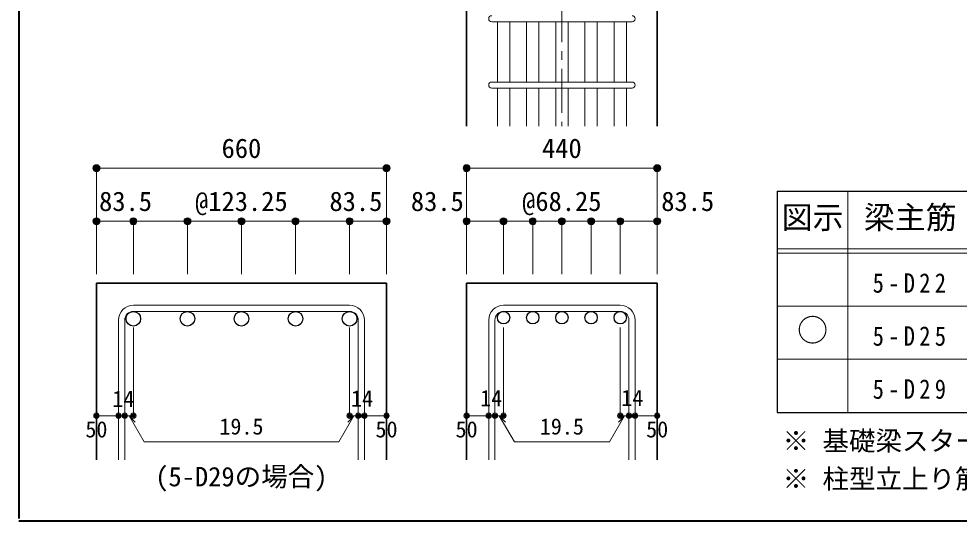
# Model space of a CAD drawing. Units: millimetres at full size, sheet at 1:20; details may follow other scales. Extents: x -3982 to 3969, y -2803 to 2801.
# Drawn here: x -3982 to -1856, y -2803 to -1667 of the extents above; entities that cross this region are included whole.
import ezdxf
from ezdxf.enums import TextEntityAlignment as Align

# ---------------------------------------------------------------- set-up
doc = ezdxf.new("R2010")
doc.units = ezdxf.units.MM
doc.header["$LTSCALE"] = 20
doc.header["$PDMODE"] = 32
doc.header["$PDSIZE"] = 12
doc.linetypes.add('CHAIN1', pattern=[8, 5, -1, 1, -1])
for name, color, linetype, lineweight in [('6-1_躯体線', 2, 'Continuous', 35), ('6-5_梁主筋', 7, 'Continuous', 18), ('6-6_S.T.P.', 7, 'Continuous', 18), ('6-7_文字', 7, 'Continuous', 18), ('6-D_寸法', 4, 'Continuous', 9), ('6-E_枠', 7, 'Continuous', 18), ('F-0_枠', 6, 'Continuous', 40)]:
    doc.layers.add(name, color=color, linetype=linetype, lineweight=lineweight)
doc.styles.add('ＭＳ ゴシック', font='')
doc.styles.get('ＭＳ ゴシック').set_extended_font_data('MS Gothic')

msp = doc.modelspace()

# ---------------------------------------------------------------- linework, layer by layer
at = {"layer": '6-1_躯体線'}
for p, q in [((-2538.37, -1909.67), (-2538.37, -1509.67)), ((-3806.4, -2264.67), (-3806.4, -2664.67)), ((-3806.4, -2264.67), (-3150.4, -2264.67)), ((-3150.4, -2264.67), (-3150.4, -2664.67)), ((-2969.37, -2264.67), (-2969.37, -2664.67)), ((-2969.37, -2264.67), (-2538.37, -2264.67)), ((-2538.37, -2264.67), (-2538.37, -2664.67))]:
    msp.add_line(p, q, dxfattribs=at)
msp.add_lwpolyline([(-2969.37, -1909.67), (-2969.37, -1509.67), (-3178.87, -1509.67)], dxfattribs=at)
at = {"layer": '6-5_梁主筋'}
for p, q in [((-2899.87, -1673.67), (-2899.87, -1809.67)), ((-2871.87, -1673.67), (-2871.87, -1809.67)), ((-2833.87, -1673.67), (-2833.87, -1809.67)), ((-2805.87, -1673.67), (-2805.87, -1809.67)), ((-2767.87, -1673.67), (-2767.87, -1809.67)), ((-2739.87, -1673.67), (-2739.87, -1809.67)), ((-2701.87, -1673.67), (-2701.87, -1809.67)), ((-2673.87, -1673.67), (-2673.87, -1809.67)), ((-2635.87, -1673.67), (-2635.87, -1809.67)), ((-2607.87, -1673.67), (-2607.87, -1809.67)), ((-2899.87, -1823.67), (-2899.87, -1909.67)), ((-2871.87, -1823.67), (-2871.87, -1909.67)), ((-2833.87, -1823.67), (-2833.87, -1909.67)), ((-2805.87, -1823.67), (-2805.87, -1909.67)), ((-2767.87, -1823.67), (-2767.87, -1909.67)), ((-2739.87, -1823.67), (-2739.87, -1909.67)), ((-2701.87, -1823.67), (-2701.87, -1909.67)), ((-2673.87, -1823.67), (-2673.87, -1909.67)), ((-2635.87, -1823.67), (-2635.87, -1909.67)), ((-2607.87, -1823.67), (-2607.87, -1909.67))]:
    msp.add_line(p, q, dxfattribs=at)
at = {"layer": '6-5_梁主筋', "color": 3, "lineweight": 25}
for centre, radius in [((-3722.9, -2345.17), 16.5), ((-3600.65, -2345.17), 16.5), ((-3478.4, -2345.17), 16.5), ((-3356.15, -2345.17), 16.5), ((-3233.9, -2345.17), 16.5), ((-2885.87, -2342.67), 14), ((-2819.87, -2342.67), 14), ((-2753.87, -2342.67), 14), ((-2687.87, -2342.67), 14), ((-2621.87, -2342.67), 14)]:
    msp.add_circle(centre, radius, dxfattribs=at)
at = {"layer": '6-6_S.T.P.'}
for p, q in [((-2912.37, -1673.67), (-2595.76, -1673.67)), ((-2912.37, -1809.67), (-2595.76, -1809.67)), ((-2912.37, -1823.67), (-2595.76, -1823.67)), ((-3233.9, -2314.67), (-3722.9, -2314.67)), ((-2621.87, -2314.67), (-2885.87, -2314.67)), ((-3233.9, -2328.67), (-3722.9, -2328.67)), ((-2621.87, -2328.67), (-2885.87, -2328.67)), ((-3756.4, -2348.17), (-3756.4, -2664.67)), ((-3742.4, -2348.17), (-3742.4, -2664.67)), ((-3214.4, -2348.17), (-3214.4, -2664.67)), ((-3200.4, -2348.17), (-3200.4, -2664.67)), ((-2919.37, -2348.17), (-2919.37, -2664.67)), ((-2905.37, -2348.17), (-2905.37, -2664.67)), ((-2602.37, -2348.17), (-2602.37, -2664.67)), ((-2588.37, -2348.17), (-2588.37, -2664.67))]:
    msp.add_line(p, q, dxfattribs=at)
for centre, radius, start, end in [((-2912.37, -1666.67), 7, 90, 270), ((-2595.37, -1666.67), 7, 270, 90), ((-2912.37, -1816.67), 7, 90, 270), ((-2595.37, -1816.67), 7, 270, 90), ((-3722.9, -2348.17), 33.5, 90, 180), ((-3233.9, -2348.17), 33.5, 0, 90), ((-2885.87, -2348.17), 33.5, 90, 180), ((-2621.87, -2348.17), 33.5, 0, 90), ((-3722.9, -2348.17), 19.5, 90, 180), ((-3233.9, -2348.17), 19.5, 0, 90), ((-2885.87, -2348.17), 19.5, 90, 180), ((-2621.87, -2348.17), 19.5, 0, 90)]:
    msp.add_arc(centre, radius, start, end, dxfattribs=at)
at = {"layer": '6-D_寸法', "linetype": 'CHAIN1'}
msp.add_line((-2753.87, -659.67), (-2753.87, -1909.67), dxfattribs=at)
at = {"layer": '6-D_寸法'}
for p, q in [((-3806.4, -2004.67), (-3806.4, -2124.67)), ((-3806.4, -2004.67), (-3150.4, -2004.67)), ((-3150.4, -2004.67), (-3150.4, -2124.67)), ((-2969.37, -2004.67), (-2969.37, -2124.67)), ((-2969.37, -2004.67), (-2538.37, -2004.67)), ((-2538.37, -2004.67), (-2538.37, -2124.67)), ((-3806.4, -2124.67), (-3806.4, -2244.67)), ((-3806.4, -2124.67), (-3722.9, -2124.67)), ((-3722.9, -2124.67), (-3722.9, -2244.67)), ((-3722.9, -2124.67), (-3600.65, -2124.67)), ((-3600.65, -2124.67), (-3600.65, -2244.67)), ((-3600.65, -2124.67), (-3478.4, -2124.67)), ((-3478.4, -2124.67), (-3478.4, -2244.67)), ((-3478.4, -2124.67), (-3356.15, -2124.67)), ((-3356.15, -2124.67), (-3356.15, -2244.67)), ((-3233.9, -2124.67), (-3356.15, -2124.67)), ((-3233.9, -2124.67), (-3233.9, -2244.67)), ((-3233.9, -2124.67), (-3150.4, -2124.67)), ((-3150.4, -2124.67), (-3150.4, -2244.67)), ((-2969.37, -2124.67), (-2969.37, -2244.67)), ((-2969.37, -2124.67), (-2885.87, -2124.67)), ((-2885.87, -2124.67), (-2885.87, -2244.67)), ((-2885.87, -2124.67), (-2819.87, -2124.67)), ((-2819.87, -2124.67), (-2819.87, -2244.67)), ((-2819.87, -2124.67), (-2753.87, -2124.67)), ((-2753.87, -2124.67), (-2753.87, -2244.67)), ((-2753.87, -2124.67), (-2687.87, -2124.67)), ((-2687.87, -2124.67), (-2687.87, -2244.67)), ((-2621.87, -2124.67), (-2687.87, -2124.67)), ((-2621.87, -2124.67), (-2621.87, -2244.67)), ((-2621.87, -2124.67), (-2538.37, -2124.67)), ((-2538.37, -2124.67), (-2538.37, -2244.67)), ((-3722.9, -2564.67), (-3722.9, -2365.34)), ((-3233.9, -2564.67), (-3233.9, -2365.34)), ((-2885.87, -2564.67), (-2885.87, -2365.34)), ((-2621.87, -2564.67), (-2621.87, -2365.34)), ((-3806.4, -2564.67), (-3756.4, -2564.67)), ((-3756.4, -2564.67), (-3722.9, -2564.67)), ((-3732.65, -2564.67), (-3718.51, -2578.81)), ((-3732.65, -2564.67), (-3698.43, -2623.95)), ((-3224.15, -2564.67), (-3258.37, -2623.95)), ((-3224.15, -2564.67), (-3238.29, -2578.81)), ((-3233.9, -2564.67), (-3150.4, -2564.67)), ((-3214.4, -2564.67), (-3200.4, -2564.67)), ((-2969.37, -2564.67), (-2919.37, -2564.67)), ((-2919.37, -2564.67), (-2885.87, -2564.67)), ((-2895.62, -2564.67), (-2881.48, -2578.81)), ((-2895.62, -2564.67), (-2861.39, -2623.95)), ((-2612.12, -2564.67), (-2646.34, -2623.95)), ((-2612.12, -2564.67), (-2626.26, -2578.81)), ((-2621.87, -2564.67), (-2538.37, -2564.67)), ((-2602.37, -2564.67), (-2588.37, -2564.67)), ((-3698.43, -2623.95), (-3258.37, -2623.95)), ((-2861.39, -2623.95), (-2646.34, -2623.95))]:
    msp.add_line(p, q, dxfattribs=at)
for centre, radius in [((-3806.4, -2004.67), 8), ((-3806.4, -2004.67), 7.2), ((-3806.4, -2004.67), 6.4), ((-3150.4, -2004.67), 8), ((-3150.4, -2004.67), 7.2), ((-3150.4, -2004.67), 6.4), ((-2969.37, -2004.67), 8), ((-2969.37, -2004.67), 7.2), ((-2969.37, -2004.67), 6.4), ((-2538.37, -2004.67), 8), ((-2538.37, -2004.67), 7.2), ((-2538.37, -2004.67), 6.4), ((-3806.4, -2004.67), 5.6), ((-3806.4, -2004.67), 4.8), ((-3806.4, -2004.67), 4), ((-3806.4, -2004.67), 3.2), ((-3806.4, -2004.67), 2.4), ((-3806.4, -2004.67), 1.6), ((-3806.4, -2004.67), 0.8), ((-3150.4, -2004.67), 5.6), ((-3150.4, -2004.67), 4.8), ((-3150.4, -2004.67), 4), ((-3150.4, -2004.67), 3.2), ((-3150.4, -2004.67), 2.4), ((-3150.4, -2004.67), 1.6), ((-3150.4, -2004.67), 0.8), ((-2969.37, -2004.67), 5.6), ((-2969.37, -2004.67), 4.8), ((-2969.37, -2004.67), 4), ((-2969.37, -2004.67), 3.2), ((-2969.37, -2004.67), 2.4), ((-2969.37, -2004.67), 1.6), ((-2969.37, -2004.67), 0.8), ((-2538.37, -2004.67), 5.6), ((-2538.37, -2004.67), 4.8), ((-2538.37, -2004.67), 4), ((-2538.37, -2004.67), 3.2), ((-2538.37, -2004.67), 2.4), ((-2538.37, -2004.67), 1.6), ((-2538.37, -2004.67), 0.8), ((-3806.4, -2124.67), 8), ((-3806.4, -2124.67), 7.2), ((-3806.4, -2124.67), 6.4), ((-3806.4, -2124.67), 5.6), ((-3806.4, -2124.67), 4.8), ((-3806.4, -2124.67), 4), ((-3806.4, -2124.67), 3.2), ((-3806.4, -2124.67), 2.4), ((-3806.4, -2124.67), 1.6), ((-3806.4, -2124.67), 0.8), ((-3722.9, -2124.67), 8), ((-3722.9, -2124.67), 7.2), ((-3722.9, -2124.67), 6.4), ((-3722.9, -2124.67), 5.6), ((-3722.9, -2124.67), 4.8), ((-3722.9, -2124.67), 4), ((-3722.9, -2124.67), 3.2), ((-3722.9, -2124.67), 2.4), ((-3722.9, -2124.67), 1.6), ((-3722.9, -2124.67), 0.8), ((-3600.65, -2124.67), 8), ((-3600.65, -2124.67), 7.2), ((-3600.65, -2124.67), 6.4), ((-3600.65, -2124.67), 5.6), ((-3600.65, -2124.67), 4.8), ((-3600.65, -2124.67), 4), ((-3600.65, -2124.67), 3.2), ((-3600.65, -2124.67), 2.4), ((-3600.65, -2124.67), 1.6), ((-3600.65, -2124.67), 0.8), ((-3478.4, -2124.67), 8), ((-3478.4, -2124.67), 7.2), ((-3478.4, -2124.67), 6.4), ((-3478.4, -2124.67), 5.6), ((-3478.4, -2124.67), 4.8), ((-3478.4, -2124.67), 4), ((-3478.4, -2124.67), 3.2), ((-3478.4, -2124.67), 2.4), ((-3478.4, -2124.67), 1.6), ((-3478.4, -2124.67), 0.8), ((-3356.15, -2124.67), 8), ((-3356.15, -2124.67), 7.2), ((-3356.15, -2124.67), 6.4), ((-3356.15, -2124.67), 5.6), ((-3356.15, -2124.67), 4.8), ((-3356.15, -2124.67), 4), ((-3356.15, -2124.67), 3.2), ((-3356.15, -2124.67), 2.4), ((-3356.15, -2124.67), 1.6), ((-3356.15, -2124.67), 0.8), ((-3233.9, -2124.67), 8), ((-3233.9, -2124.67), 7.2), ((-3233.9, -2124.67), 6.4), ((-3233.9, -2124.67), 5.6), ((-3233.9, -2124.67), 4.8), ((-3233.9, -2124.67), 4), ((-3233.9, -2124.67), 3.2), ((-3233.9, -2124.67), 2.4), ((-3233.9, -2124.67), 1.6), ((-3233.9, -2124.67), 0.8), ((-3150.4, -2124.67), 8), ((-3150.4, -2124.67), 7.2), ((-3150.4, -2124.67), 6.4), ((-3150.4, -2124.67), 5.6), ((-3150.4, -2124.67), 4.8), ((-3150.4, -2124.67), 4), ((-3150.4, -2124.67), 3.2), ((-3150.4, -2124.67), 2.4), ((-3150.4, -2124.67), 1.6), ((-3150.4, -2124.67), 0.8), ((-2969.37, -2124.67), 8), ((-2969.37, -2124.67), 7.2), ((-2969.37, -2124.67), 6.4), ((-2969.37, -2124.67), 5.6), ((-2969.37, -2124.67), 4.8), ((-2969.37, -2124.67), 4), ((-2969.37, -2124.67), 3.2), ((-2969.37, -2124.67), 2.4), ((-2969.37, -2124.67), 1.6), ((-2969.37, -2124.67), 0.8), ((-2885.87, -2124.67), 8), ((-2885.87, -2124.67), 7.2), ((-2885.87, -2124.67), 6.4), ((-2885.87, -2124.67), 5.6), ((-2885.87, -2124.67), 4.8), ((-2885.87, -2124.67), 4), ((-2885.87, -2124.67), 3.2), ((-2885.87, -2124.67), 2.4), ((-2885.87, -2124.67), 1.6), ((-2885.87, -2124.67), 0.8), ((-2819.87, -2124.67), 8), ((-2819.87, -2124.67), 7.2), ((-2819.87, -2124.67), 6.4), ((-2819.87, -2124.67), 5.6), ((-2819.87, -2124.67), 4.8), ((-2819.87, -2124.67), 4), ((-2819.87, -2124.67), 3.2), ((-2819.87, -2124.67), 2.4), ((-2819.87, -2124.67), 1.6), ((-2819.87, -2124.67), 0.8), ((-2753.87, -2124.67), 8), ((-2753.87, -2124.67), 7.2), ((-2753.87, -2124.67), 6.4), ((-2753.87, -2124.67), 5.6), ((-2753.87, -2124.67), 4.8), ((-2753.87, -2124.67), 4), ((-2753.87, -2124.67), 3.2), ((-2753.87, -2124.67), 2.4), ((-2753.87, -2124.67), 1.6), ((-2753.87, -2124.67), 0.8), ((-2687.87, -2124.67), 8), ((-2687.87, -2124.67), 7.2), ((-2687.87, -2124.67), 6.4), ((-2687.87, -2124.67), 5.6), ((-2687.87, -2124.67), 4.8), ((-2687.87, -2124.67), 4), ((-2687.87, -2124.67), 3.2), ((-2687.87, -2124.67), 2.4), ((-2687.87, -2124.67), 1.6), ((-2687.87, -2124.67), 0.8), ((-2621.87, -2124.67), 8), ((-2621.87, -2124.67), 7.2), ((-2621.87, -2124.67), 6.4), ((-2621.87, -2124.67), 5.6), ((-2621.87, -2124.67), 4.8), ((-2621.87, -2124.67), 4), ((-2621.87, -2124.67), 3.2), ((-2621.87, -2124.67), 2.4), ((-2621.87, -2124.67), 1.6), ((-2621.87, -2124.67), 0.8), ((-2538.37, -2124.67), 8), ((-2538.37, -2124.67), 7.2), ((-2538.37, -2124.67), 6.4), ((-2538.37, -2124.67), 5.6), ((-2538.37, -2124.67), 4.8), ((-2538.37, -2124.67), 4), ((-2538.37, -2124.67), 3.2), ((-2538.37, -2124.67), 2.4), ((-2538.37, -2124.67), 1.6), ((-2538.37, -2124.67), 0.8), ((-3806.4, -2564.67), 4), ((-3806.4, -2564.67), 3.6), ((-3806.4, -2564.67), 3.2), ((-3806.4, -2564.67), 2.8), ((-3806.4, -2564.67), 2.4), ((-3806.4, -2564.67), 2), ((-3806.4, -2564.67), 1.6), ((-3806.4, -2564.67), 1.2), ((-3806.4, -2564.67), 0.8), ((-3806.4, -2564.67), 0.4), ((-3756.4, -2564.67), 4), ((-3756.4, -2564.67), 3.6), ((-3756.4, -2564.67), 3.2), ((-3756.4, -2564.67), 2.8), ((-3756.4, -2564.67), 2.4), ((-3756.4, -2564.67), 2), ((-3756.4, -2564.67), 1.6), ((-3756.4, -2564.67), 1.2), ((-3756.4, -2564.67), 0.8), ((-3756.4, -2564.67), 0.4), ((-3742.4, -2564.67), 4), ((-3742.4, -2564.67), 3.6), ((-3742.4, -2564.67), 3.2), ((-3742.4, -2564.67), 2.8), ((-3742.4, -2564.67), 2.4), ((-3742.4, -2564.67), 2), ((-3742.4, -2564.67), 1.6), ((-3742.4, -2564.67), 1.2), ((-3742.4, -2564.67), 0.8), ((-3742.4, -2564.67), 0.4), ((-3722.9, -2564.67), 4), ((-3722.9, -2564.67), 3.6), ((-3722.9, -2564.67), 3.2), ((-3722.9, -2564.67), 2.8), ((-3722.9, -2564.67), 2.4), ((-3722.9, -2564.67), 2), ((-3722.9, -2564.67), 1.6), ((-3722.9, -2564.67), 1.2), ((-3722.9, -2564.67), 0.8), ((-3722.9, -2564.67), 0.4), ((-3233.9, -2564.67), 4), ((-3233.9, -2564.67), 3.6), ((-3233.9, -2564.67), 3.2), ((-3233.9, -2564.67), 2.8), ((-3233.9, -2564.67), 2.4), ((-3233.9, -2564.67), 2), ((-3233.9, -2564.67), 1.6), ((-3233.9, -2564.67), 1.2), ((-3233.9, -2564.67), 0.8), ((-3233.9, -2564.67), 0.4), ((-3214.4, -2564.67), 4), ((-3214.4, -2564.67), 3.6), ((-3214.4, -2564.67), 3.2), ((-3214.4, -2564.67), 2.8), ((-3214.4, -2564.67), 2.4), ((-3214.4, -2564.67), 2), ((-3214.4, -2564.67), 1.6), ((-3214.4, -2564.67), 1.2), ((-3214.4, -2564.67), 0.8), ((-3214.4, -2564.67), 0.4), ((-3200.4, -2564.67), 4), ((-3200.4, -2564.67), 3.6), ((-3200.4, -2564.67), 3.2), ((-3200.4, -2564.67), 2.8), ((-3200.4, -2564.67), 2.4), ((-3200.4, -2564.67), 2), ((-3200.4, -2564.67), 1.6), ((-3200.4, -2564.67), 1.2), ((-3200.4, -2564.67), 0.8), ((-3200.4, -2564.67), 0.4), ((-3150.4, -2564.67), 4), ((-3150.4, -2564.67), 3.6), ((-3150.4, -2564.67), 3.2), ((-3150.4, -2564.67), 2.8), ((-3150.4, -2564.67), 2.4), ((-3150.4, -2564.67), 2), ((-3150.4, -2564.67), 1.6), ((-3150.4, -2564.67), 1.2), ((-3150.4, -2564.67), 0.8), ((-3150.4, -2564.67), 0.4), ((-2969.37, -2564.67), 4), ((-2969.37, -2564.67), 3.6), ((-2969.37, -2564.67), 3.2), ((-2969.37, -2564.67), 2.8), ((-2969.37, -2564.67), 2.4), ((-2969.37, -2564.67), 2), ((-2969.37, -2564.67), 1.6), ((-2969.37, -2564.67), 1.2), ((-2969.37, -2564.67), 0.8), ((-2969.37, -2564.67), 0.4), ((-2919.37, -2564.67), 4), ((-2919.37, -2564.67), 3.6), ((-2919.37, -2564.67), 3.2), ((-2919.37, -2564.67), 2.8), ((-2919.37, -2564.67), 2.4), ((-2919.37, -2564.67), 2), ((-2919.37, -2564.67), 1.6), ((-2919.37, -2564.67), 1.2), ((-2919.37, -2564.67), 0.8), ((-2919.37, -2564.67), 0.4), ((-2905.37, -2564.67), 4), ((-2905.37, -2564.67), 3.6), ((-2905.37, -2564.67), 3.2), ((-2905.37, -2564.67), 2.8), ((-2905.37, -2564.67), 2.4), ((-2905.37, -2564.67), 2), ((-2905.37, -2564.67), 1.6), ((-2905.37, -2564.67), 1.2), ((-2905.37, -2564.67), 0.8), ((-2905.37, -2564.67), 0.4), ((-2885.87, -2564.67), 4), ((-2885.87, -2564.67), 3.6), ((-2885.87, -2564.67), 3.2), ((-2885.87, -2564.67), 2.8), ((-2885.87, -2564.67), 2.4), ((-2885.87, -2564.67), 2), ((-2885.87, -2564.67), 1.6), ((-2885.87, -2564.67), 1.2), ((-2885.87, -2564.67), 0.8), ((-2885.87, -2564.67), 0.4), ((-2621.87, -2564.67), 4), ((-2621.87, -2564.67), 3.6), ((-2621.87, -2564.67), 3.2), ((-2621.87, -2564.67), 2.8), ((-2621.87, -2564.67), 2.4), ((-2621.87, -2564.67), 2), ((-2621.87, -2564.67), 1.6), ((-2621.87, -2564.67), 1.2), ((-2621.87, -2564.67), 0.8), ((-2621.87, -2564.67), 0.4), ((-2602.37, -2564.67), 4), ((-2602.37, -2564.67), 3.6), ((-2602.37, -2564.67), 3.2), ((-2602.37, -2564.67), 2.8), ((-2602.37, -2564.67), 2.4), ((-2602.37, -2564.67), 2), ((-2602.37, -2564.67), 1.6), ((-2602.37, -2564.67), 1.2), ((-2602.37, -2564.67), 0.8), ((-2602.37, -2564.67), 0.4), ((-2588.37, -2564.67), 4), ((-2588.37, -2564.67), 3.6), ((-2588.37, -2564.67), 3.2), ((-2588.37, -2564.67), 2.8), ((-2588.37, -2564.67), 2.4), ((-2588.37, -2564.67), 2), ((-2588.37, -2564.67), 1.6), ((-2588.37, -2564.67), 1.2), ((-2588.37, -2564.67), 0.8), ((-2588.37, -2564.67), 0.4), ((-2538.37, -2564.67), 4), ((-2538.37, -2564.67), 3.6), ((-2538.37, -2564.67), 3.2), ((-2538.37, -2564.67), 2.8), ((-2538.37, -2564.67), 2.4), ((-2538.37, -2564.67), 2), ((-2538.37, -2564.67), 1.6), ((-2538.37, -2564.67), 1.2), ((-2538.37, -2564.67), 0.8), ((-2538.37, -2564.67), 0.4)]:
    msp.add_circle(centre, radius, dxfattribs=at)
at = {"layer": '6-D_寸法', "color": 7}
for p in [(-3806.4, -2004.67), (-3150.4, -2004.67), (-2969.37, -2004.67), (-2538.37, -2004.67), (-3806.4, -2124.67), (-3722.9, -2124.67), (-3600.65, -2124.67), (-3478.4, -2124.67), (-3356.15, -2124.67), (-3233.9, -2124.67), (-3150.4, -2124.67), (-2969.37, -2124.67), (-2885.87, -2124.67), (-2819.87, -2124.67), (-2753.87, -2124.67), (-2687.87, -2124.67), (-2621.87, -2124.67), (-2538.37, -2124.67), (-3806.4, -2564.67), (-3756.4, -2564.67), (-3742.4, -2564.67), (-3722.9, -2564.67), (-3233.9, -2564.67), (-3214.4, -2564.67), (-3200.4, -2564.67), (-3150.4, -2564.67), (-2969.37, -2564.67), (-2919.37, -2564.67), (-2905.37, -2564.67), (-2885.87, -2564.67), (-2621.87, -2564.67), (-2602.37, -2564.67), (-2588.37, -2564.67), (-2538.37, -2564.67)]:
    msp.add_point(p, dxfattribs=at)
at = {"layer": '6-E_枠', "color": 3, "lineweight": 25}
for p, q in [((-2267.02, -2056.95), (-2267.02, -2556.95)), ((-2267.02, -2056.95), (-825.33, -2056.95)), ((-2267.02, -2556.95), (-825.33, -2556.95))]:
    msp.add_line(p, q, dxfattribs=at)
at = {"layer": '6-E_枠'}
for p, q in [((-2107.02, -2056.95), (-2107.02, -2556.95)), ((-2267.02, -2186.95), (-825.33, -2186.95)), ((-2267.02, -2196.95), (-825.33, -2196.95)), ((-2267.02, -2316.95), (-825.33, -2316.95)), ((-2267.02, -2436.95), (-825.33, -2436.95))]:
    msp.add_line(p, q, dxfattribs=at)
at = {"layer": 'F-0_枠'}
for p, q in [((-3981.92, 2800.77), (-3981.92, -2796.83)), ((3969.4, -2803.15), (-3981.92, -2803.15))]:
    msp.add_line(p, q, dxfattribs=at)

# ---------------------------------------------------------------- texts
at = {"layer": '6-7_文字', "color": 2, "style": 'ＭＳ ゴシック'}
for s, p in [('梁主筋', (-2071.17, -2156.95)), ('図示', (-2257.02, -2156.95)), ('○', (-2222.02, -2411.95))]:
    msp.add_text(s, height=51.32, dxfattribs=at).set_placement(p, align=Align.BOTTOM_LEFT)
at = {"layer": '6-7_文字', "style": 'ＭＳ ゴシック'}
for s, p in [('※ 基礎梁スターラップ     D13 @150', (-2254.64, -2656.67)), ('(5-D29の場合)', (-3673.4, -2737.49)), ('※ 柱型立上り筋●は引張側領域時', (-2254.64, -2742.34))]:
    msp.add_text(s, height=43.99, dxfattribs=at).set_placement(p, align=Align.BOTTOM_LEFT)
at = {"layer": '6-7_文字', "char_height": 43.99, "attachment_point": 7, "style": 'ＭＳ ゴシック'}
for s, insert in [('\\T1.38;\\W0.85;5-D22', (-2051.17, -2286.95)), ('\\T1.38;\\W0.85;5-D25', (-2051.17, -2406.95)), ('\\T1.38;\\W0.85;5-D29', (-2051.17, -2526.95))]:
    msp.add_mtext(s, dxfattribs=dict(at, insert=insert))
at = {"layer": '6-D_寸法', "style": 'ＭＳ ゴシック'}
for s, height, p in [('660', 43.99, (-3523.4, -1994.67)), ('440', 43.99, (-2798.87, -1994.67)), ('83.5', 43.99, (-3800.38, -2114.67)), ('@123.25', 43.99, (-3583.4, -2114.67)), ('83.5', 43.99, (-3279.51, -2114.67)), ('83.5', 43.99, (-3095.38, -2114.67)), ('@68.25', 43.99, (-2843.87, -2114.67)), ('83.5', 43.99, (-2529.26, -2114.67)), ('14', 36.66, (-3770.43, -2555.61)), ('14', 36.66, (-3230.77, -2554.85)), ('14', 36.66, (-2938.74, -2554.1)), ('14', 36.66, (-2619.61, -2553.35)), ('19.5', 36.66, (-3528.4, -2618.14)), ('19.5', 36.66, (-2803.87, -2618.14)), ('50', 36.66, (-3831.4, -2624.67)), ('50', 36.66, (-3175.4, -2624.67)), ('50', 36.66, (-2994.37, -2624.67)), ('50', 36.66, (-2563.37, -2624.67))]:
    msp.add_text(s, height=height, dxfattribs=at).set_placement(p, align=Align.BOTTOM_LEFT)

doc.saveas('drawing.dxf')
